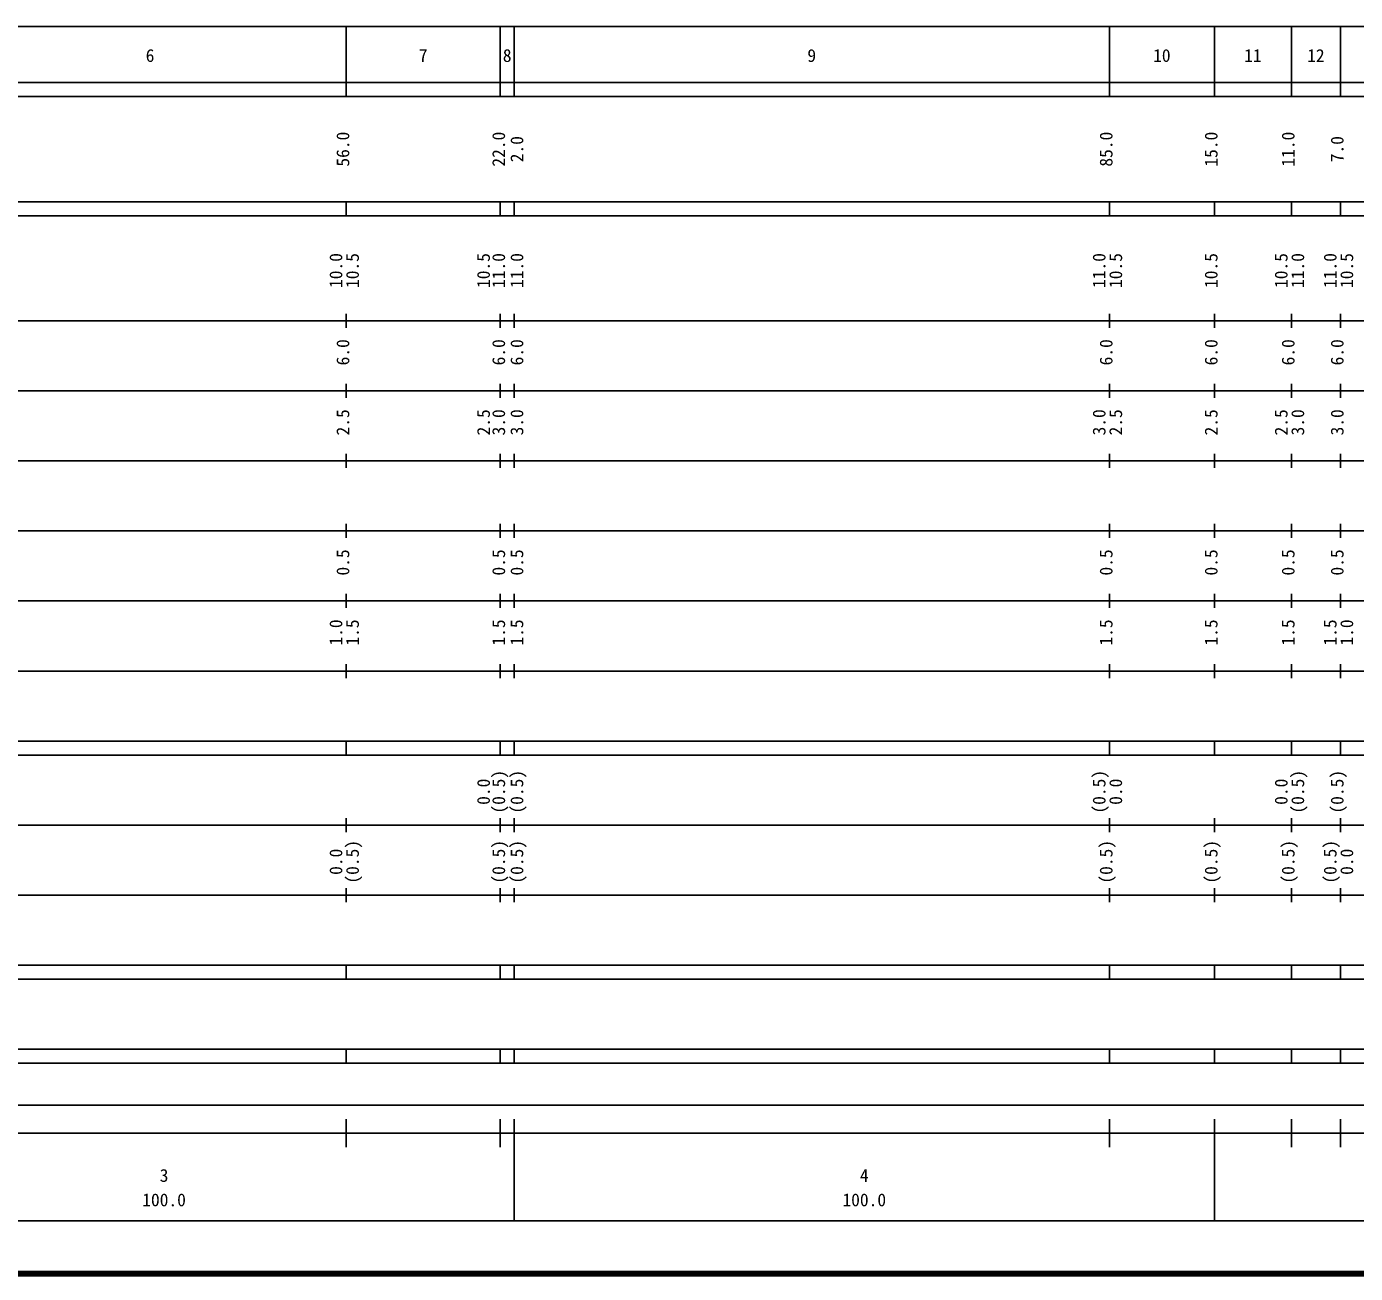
# Model space of a CAD drawing. Units: millimetres on the paper, enlarged 1000 times. Extents: x 40000 to 680000, y 20000 to 380000.
# Drawn here: x 298364 to 488145, y 20000 to 198000 of the extents above; entities that cross this region are included whole.
import ezdxf
from ezdxf.enums import TextEntityAlignment as Align

# ---------------------------------------------------------------- set-up
doc = ezdxf.new("R2010")
doc.units = ezdxf.units.MM
doc.header["$LTSCALE"] = 1000
doc.layers.add('M-TTL', color=2, linetype='Continuous', lineweight=140)
doc.layers.add('M-TTL-BAND', color=7, linetype='Continuous', lineweight=25)
doc.styles.add('ＭＳ ゴシック', font='')
doc.styles.get('ＭＳ ゴシック').set_extended_font_data('MS Gothic')

msp = doc.modelspace()

# ---------------------------------------------------------------- linework, layer by layer
at = {"layer": 'M-TTL'}
msp.add_line((40000, 20000), (680000, 20000), dxfattribs=at)
at = {"layer": 'M-TTL-BAND'}
for p, q in [((68000, 198000), (579000, 198000)), ((344000, 188000), (344000, 198000)), ((366000, 188000), (366000, 198000)), ((368000, 188000), (368000, 198000)), ((453000, 188000), (453000, 198000)), ((468000, 188000), (468000, 198000)), ((479000, 188000), (479000, 198000)), ((486000, 188000), (486000, 198000)), ((40000, 190000), (579000, 190000)), ((40000, 188000), (579000, 188000)), ((40000, 173000), (579000, 173000)), ((344000, 171000), (344000, 173000)), ((366000, 171000), (366000, 173000)), ((368000, 171000), (368000, 173000)), ((453000, 171000), (453000, 173000)), ((468000, 171000), (468000, 173000)), ((479000, 171000), (479000, 173000)), ((486000, 171000), (486000, 173000)), ((40000, 171000), (579000, 171000)), ((40000, 156000), (579000, 156000)), ((344000, 155000), (344000, 157000)), ((366000, 155000), (366000, 157000)), ((368000, 155000), (368000, 157000)), ((453000, 155000), (453000, 157000)), ((468000, 155000), (468000, 157000)), ((479000, 155000), (479000, 157000)), ((486000, 155000), (486000, 157000)), ((344000, 145000), (344000, 147000)), ((366000, 145000), (366000, 147000)), ((368000, 145000), (368000, 147000)), ((453000, 145000), (453000, 147000)), ((468000, 145000), (468000, 147000)), ((479000, 145000), (479000, 147000)), ((486000, 145000), (486000, 147000)), ((46000, 146000), (579000, 146000)), ((344000, 135000), (344000, 137000)), ((366000, 135000), (366000, 137000)), ((368000, 135000), (368000, 137000)), ((453000, 135000), (453000, 137000)), ((468000, 135000), (468000, 137000)), ((479000, 135000), (479000, 137000)), ((486000, 135000), (486000, 137000)), ((52000, 136000), (579000, 136000)), ((46000, 126000), (579000, 126000)), ((344000, 125000), (344000, 127000)), ((366000, 125000), (366000, 127000)), ((368000, 125000), (368000, 127000)), ((453000, 125000), (453000, 127000)), ((468000, 125000), (468000, 127000)), ((479000, 125000), (479000, 127000)), ((486000, 125000), (486000, 127000)), ((52000, 116000), (579000, 116000)), ((344000, 115000), (344000, 117000)), ((366000, 115000), (366000, 117000)), ((368000, 115000), (368000, 117000)), ((453000, 115000), (453000, 117000)), ((468000, 115000), (468000, 117000)), ((479000, 115000), (479000, 117000)), ((486000, 115000), (486000, 117000)), ((344000, 105000), (344000, 107000)), ((366000, 105000), (366000, 107000)), ((368000, 105000), (368000, 107000)), ((453000, 105000), (453000, 107000)), ((468000, 105000), (468000, 107000)), ((479000, 105000), (479000, 107000)), ((486000, 105000), (486000, 107000)), ((46000, 106000), (579000, 106000)), ((40000, 96000), (579000, 96000)), ((344000, 94000), (344000, 96000)), ((366000, 94000), (366000, 96000)), ((368000, 94000), (368000, 96000)), ((453000, 94000), (453000, 96000)), ((468000, 94000), (468000, 96000)), ((479000, 94000), (479000, 96000)), ((486000, 94000), (486000, 96000)), ((40000, 94000), (579000, 94000)), ((49000, 84000), (579000, 84000)), ((344000, 83000), (344000, 85000)), ((366000, 83000), (366000, 85000)), ((368000, 83000), (368000, 85000)), ((453000, 83000), (453000, 85000)), ((468000, 83000), (468000, 85000)), ((479000, 83000), (479000, 85000)), ((486000, 83000), (486000, 85000)), ((344000, 73000), (344000, 75000)), ((366000, 73000), (366000, 75000)), ((368000, 73000), (368000, 75000)), ((453000, 73000), (453000, 75000)), ((468000, 73000), (468000, 75000)), ((479000, 73000), (479000, 75000)), ((486000, 73000), (486000, 75000)), ((40000, 74000), (579000, 74000)), ((40000, 64000), (579000, 64000)), ((344000, 62000), (344000, 64000)), ((366000, 62000), (366000, 64000)), ((368000, 62000), (368000, 64000)), ((453000, 62000), (453000, 64000)), ((468000, 62000), (468000, 64000)), ((479000, 62000), (479000, 64000)), ((486000, 62000), (486000, 64000)), ((40000, 62000), (579000, 62000)), ((40000, 52000), (579000, 52000)), ((344000, 50000), (344000, 52000)), ((366000, 50000), (366000, 52000)), ((368000, 50000), (368000, 52000)), ((453000, 50000), (453000, 52000)), ((468000, 50000), (468000, 52000)), ((479000, 50000), (479000, 52000)), ((486000, 50000), (486000, 52000)), ((40000, 50000), (579000, 50000)), ((71000, 44000), (513000, 44000)), ((344000, 38000), (344000, 42000)), ((366000, 38000), (366000, 42000)), ((368000, 27500), (368000, 42000)), ((453000, 38000), (453000, 42000)), ((468000, 27500), (468000, 42000)), ((479000, 38000), (479000, 42000)), ((486000, 38000), (486000, 42000)), ((40000, 40000), (579000, 40000)), ((68000, 27500), (579000, 27500))]:
    msp.add_line(p, q, dxfattribs=at)

# ---------------------------------------------------------------- texts
at = {"layer": 'M-TTL-BAND', "style": 'ＭＳ ゴシック'}
for s, p in [('6', (316000, 192405)), ('7', (355000, 192405)), ('8', (367000, 192405)), ('9', (410500, 192405)), ('10', (460500, 192405)), ('11', (473500, 192405)), ('12', (482500, 192405)), ('3', (318000, 32523)), ('4', (418000, 32523)), ('100.0', (318000, 29033)), ('100.0', (418000, 29033))]:
    msp.add_text(s, height=1833, dxfattribs=at).set_placement(p, align=Align.BOTTOM_CENTER)
for s, p in [('56.0', (345000, 180500)), ('22.0', (367250, 180500)), ('2.0', (369850, 180500)), ('85.0', (454000, 180500)), ('15.0', (469000, 180500)), ('11.0', (480000, 180500)), ('7.0', (487000, 180500)), ('10.0', (344000, 163174)), ('10.5', (346370, 163174)), ('10.5', (365080, 163174)), ('11.0', (367250, 163174)), ('11.0', (369850, 163174)), ('11.0', (453000, 163174)), ('10.5', (455370, 163174)), ('10.5', (469000, 163174)), ('10.5', (479000, 163174)), ('11.0', (481370, 163174)), ('11.0', (486000, 163174)), ('10.5', (488370, 163174)), ('6.0', (345000, 151500)), ('6.0', (367250, 151500)), ('6.0', (369850, 151500)), ('6.0', (454000, 151500)), ('6.0', (469000, 151500)), ('6.0', (480000, 151500)), ('6.0', (487000, 151500)), ('2.5', (345000, 141500)), ('2.5', (365080, 141500)), ('3.0', (367250, 141500)), ('3.0', (369850, 141500)), ('3.0', (453000, 141500)), ('2.5', (455370, 141500)), ('2.5', (469000, 141500)), ('2.5', (479000, 141500)), ('3.0', (481370, 141500)), ('3.0', (487000, 141500)), ('0.5', (345000, 121500)), ('0.5', (367250, 121500)), ('0.5', (369850, 121500)), ('0.5', (454000, 121500)), ('0.5', (469000, 121500)), ('0.5', (480000, 121500)), ('0.5', (487000, 121500)), ('1.0', (344000, 111500)), ('1.5', (346370, 111500)), ('1.5', (367250, 111500)), ('1.5', (369850, 111500)), ('1.5', (454000, 111500)), ('1.5', (469000, 111500)), ('1.5', (480000, 111500)), ('1.5', (486000, 111500)), ('1.0', (488370, 111500)), ('(0.5)', (367250, 88764)), ('(0.5)', (369850, 88764)), ('(0.5)', (453000, 88764)), ('(0.5)', (481370, 88764)), ('(0.5)', (487000, 88764)), ('0.0', (365080, 88764)), ('0.0', (455370, 88764)), ('0.0', (479000, 88764)), ('0.0', (344000, 78764)), ('(0.5)', (346370, 78764)), ('(0.5)', (367250, 78764)), ('(0.5)', (369850, 78764)), ('(0.5)', (454000, 78764)), ('(0.5)', (469000, 78764)), ('(0.5)', (480000, 78764)), ('(0.5)', (486000, 78764)), ('0.0', (488370, 78764))]:
    msp.add_text(s, height=1833, rotation=90, dxfattribs=at).set_placement(p, align=Align.BOTTOM_CENTER)

doc.saveas('drawing.dxf')
